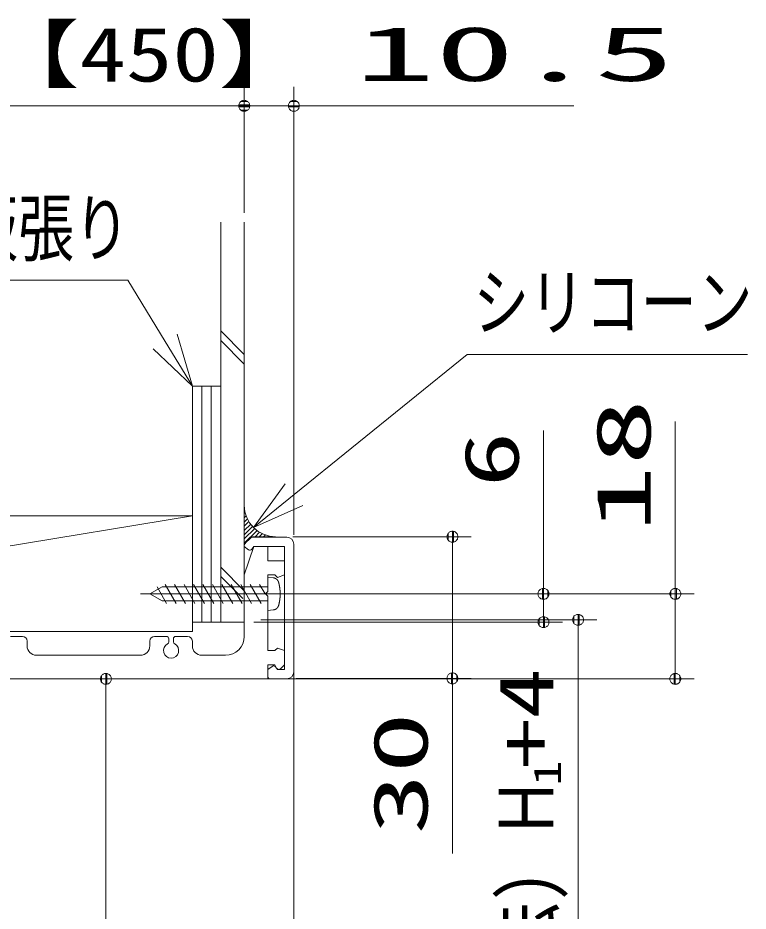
# Model space of a CAD drawing. Units: millimetres on the paper. Extents: x -305 to 305, y -152 to 152.
# Drawn here: x -11.78 to 26.88, y 62.99 to 110.27 of the extents above; entities that cross this region are included whole.
import ezdxf
from ezdxf.enums import TextEntityAlignment as Align

# ---------------------------------------------------------------- set-up
doc = ezdxf.new("R2010")
doc.units = ezdxf.units.MM
doc.linetypes.add('LONG_CHAIN', pattern=[21, 18, -1, 1, -1])
doc.layers.add('0-1_RV', color=7, linetype='Continuous', lineweight=9)
doc.layers.add('0-2_0', color=7, linetype='Continuous', lineweight=9)
doc.styles.add('ＭＳ ゴシック', font='')
doc.styles.get('ＭＳ ゴシック').set_extended_font_data('MS Gothic')

# ---------------------------------------------------------------- blocks, each defined once
blk = doc.blocks.new('_DOTSMALL')
at = {"layer": '0-2_0'}
for p, q in [((0.0746, 0.1), (-0.0746, 0.1)), ((0.1223, -0.0248), (-0.1223, -0.0248))]:
    blk.add_line(p, q, dxfattribs=at)
for points in [[(0.125, 0), (0.124, 0.0157), (0.1211, 0.0311), (0.1162, 0.046), (0.1095, 0.0602), (0.1011, 0.0735), (0.0911, 0.0856), (0.0797, 0.0963), (0.067, 0.1055), (0.0532, 0.1131), (0.0386, 0.1189), (0.0234, 0.1228), (0.0078, 0.1248), (-0.0078, 0.1248), (-0.0234, 0.1228), (-0.0386, 0.1189), (-0.0532, 0.1131), (-0.067, 0.1055), (-0.0797, 0.0963), (-0.0911, 0.0856), (-0.1011, 0.0735), (-0.1095, 0.0602), (-0.1162, 0.046), (-0.1211, 0.0311), (-0.124, 0.0157), (-0.125, 0), (0, 0)], [(-0.125, 0), (-0.124, -0.0157), (-0.1211, -0.0311), (-0.1162, -0.046), (-0.1095, -0.0602), (-0.1011, -0.0735), (-0.0911, -0.0856), (-0.0797, -0.0963), (-0.067, -0.1055), (-0.0532, -0.1131), (-0.0386, -0.1189), (-0.0234, -0.1228), (-0.0078, -0.1248), (0.0078, -0.1248), (0.0234, -0.1228), (0.0386, -0.1189), (0.0532, -0.1131), (0.067, -0.1055), (0.0797, -0.0963), (0.0911, -0.0856), (0.1011, -0.0735), (0.1095, -0.0602), (0.1162, -0.046), (0.1211, -0.0311), (0.124, -0.0157), (0.125, 0), (0, 0)]]:
    blk.add_lwpolyline(points, close=True, dxfattribs=at)
blk = doc.blocks.new('_OPEN30')
at = {"layer": '0-2_0'}
blk.add_line((0, 0), (-1, 0), dxfattribs=at)
blk.add_lwpolyline([(-1, 0.2679), (0, 0), (-1, -0.2679)], dxfattribs=at)

msp = doc.modelspace()

# ---------------------------------------------------------------- linework, layer by layer
at = {"layer": '0-1_RV'}
for p, q in [((0.203, 99.95), (0.203, 106.619)), ((2.828, 82.906), (2.828, 106.619)), ((-39.797, 105.619), (0.203, 105.619)), ((0.508, 105.619), (-1.812, 105.619)), ((0.203, 105.619), (2.828, 105.619)), ((2.828, 105.619), (17.648, 105.619)), ((-1.047, 78.282), (-1.047, 99.45)), ((0.203, 78.282), (0.203, 99.45)), ((0.203, 92.449), (-1.047, 93.699)), ((0.203, 91.949), (-1.047, 93.199)), ((-2.547, 90.782), (-1.047, 90.782)), ((-2.537, 77.781), (-2.537, 90.78)), ((-2.047, 78.282), (-2.047, 90.782)), ((-1.547, 78.282), (-1.547, 90.782)), ((23.022, 79.781), (23.022, 88.901)), ((16.042, 79.781), (16.042, 88.421)), ((0.203, 84.467), (0.203, 82.37)), ((0.203, 84.258), (0.222, 84.276)), ((-2.537, 83.906), (-39.797, 83.906)), ((-2.537, 83.906), (-39.797, 77.781)), ((0.203, 84.033), (0.253, 84.083)), ((0.203, 83.809), (0.305, 83.911)), ((0.203, 83.584), (0.371, 83.753)), ((0.203, 83.36), (0.45, 83.606)), ((0.203, 83.135), (0.541, 83.473)), ((0.203, 82.911), (0.642, 83.35)), ((0.203, 82.686), (0.755, 83.238)), ((0.203, 82.462), (0.878, 83.137)), ((0.203, 82.406), (0.578, 82.781)), ((0.578, 82.781), (2.453, 82.781)), ((0.726, 82.806), (1.864, 82.806)), ((0.772, 82.806), (1.013, 83.047)), ((0.996, 82.806), (1.159, 82.969)), ((1.221, 82.806), (1.319, 82.905)), ((1.445, 82.806), (1.492, 82.852)), ((1.67, 82.806), (1.687, 82.823)), ((2.778, 82.806), (12.222, 82.806)), ((11.222, 82.806), (11.222, 75.306)), ((0.203, 82.281), (0.203, 82.406)), ((0.221, 82.419), (0.442, 82.675)), ((2.828, 75.656), (2.828, 82.406)), ((0.203, 82.281), (0.43, 82.117)), ((0.203, 80.781), (0.703, 82.281)), ((0.703, 82.281), (0.604, 82.145)), ((0.703, 82.281), (2.328, 82.281)), ((0.703, 82.281), (1.453, 82.281)), ((1.453, 81.531), (1.453, 82.281)), ((2.328, 75.781), (2.328, 82.281)), ((1.453, 81.531), (2.328, 81.531)), ((2.328, 80.781), (2.328, 81.531)), ((0.203, 79.948), (-1.047, 81.198)), ((0.12, 79.531), (-1.047, 80.698)), ((0.203, 77.531), (0.203, 80.781)), ((1.453, 79.906), (1.453, 80.781)), ((1.453, 80.781), (1.828, 80.781)), ((1.734, 80.633), (1.453, 80.655)), ((1.828, 80.781), (1.953, 80.656)), ((2.328, 80.781), (1.953, 80.656)), ((-4.799, 79.781), (-4.147, 80.158)), ((-3.909, 79.279), (-4.415, 80.158)), ((1.453, 80.158), (-4.147, 80.158)), ((-3.411, 79.279), (-3.988, 80.278)), ((-2.909, 79.279), (-3.487, 80.278)), ((-2.409, 79.279), (-2.988, 80.278)), ((-1.908, 79.279), (-2.487, 80.278)), ((-1.409, 79.279), (-1.986, 80.278)), ((-0.909, 79.279), (-1.485, 80.278)), ((-0.409, 79.279), (-0.986, 80.278)), ((0.09, 79.279), (-0.487, 80.278)), ((0.59, 79.279), (0.016, 80.278)), ((1.092, 79.279), (0.516, 80.278)), ((1.302, 79.781), (1.015, 80.278)), ((11.222, 77.626), (11.222, 79.946)), ((-4.147, 79.405), (-4.799, 79.781)), ((1.328, 79.781), (1.453, 79.906)), ((1.328, 79.781), (1.453, 79.656)), ((1.453, 76.781), (1.453, 79.656)), ((1.953, 79.781), (17.042, 79.781)), ((1.953, 79.781), (24.022, 79.781)), ((16.042, 79.781), (16.042, 78.282)), ((23.022, 79.781), (23.022, 75.281)), ((1.453, 79.405), (-4.147, 79.405)), ((1.734, 78.929), (1.453, 78.907)), ((-2.537, 78.282), (0.203, 78.282)), ((0.703, 78.282), (17.042, 78.282)), ((1.078, 78.407), (18.873, 78.407)), ((17.873, 78.407), (17.873, 7.19)), ((-2.537, 77.781), (-39.797, 77.781)), ((-12.172, 77.531), (-11.547, 77.531)), ((-11.297, 77.031), (-11.297, 77.281)), ((-4.797, 77.031), (-4.797, 77.281)), ((-4.547, 77.531), (-3.922, 77.531)), ((-3.797, 77.242), (-3.797, 77.406)), ((-3.547, 77.242), (-3.547, 77.406)), ((-3.422, 77.531), (-2.797, 77.531)), ((-2.547, 77.031), (-2.547, 77.281)), ((23.022, 77.461), (23.022, 75.141)), ((1.453, 76.781), (1.828, 76.781)), ((1.828, 76.781), (1.953, 76.906)), ((1.953, 76.906), (2.328, 76.781)), ((2.328, 76.031), (2.328, 76.781)), ((-10.797, 76.531), (-5.297, 76.531)), ((-2.047, 76.531), (-0.797, 76.531)), ((1.453, 76.031), (1.828, 76.031)), ((1.453, 75.281), (1.453, 76.031)), ((1.453, 75.781), (1.68, 75.944)), ((1.828, 76.031), (1.916, 75.851)), ((1.953, 75.781), (1.854, 75.917)), ((1.953, 75.781), (2.328, 75.781)), ((2.328, 76.031), (2.117, 75.818)), ((2.828, 75.681), (2.828, 47.054)), ((-39.797, 75.281), (1.453, 75.281)), ((0.328, 75.281), (-8.124, 75.281)), ((-7.124, 10.317), (-7.124, 75.281)), ((0.703, 75.281), (24.022, 75.281)), ((1.578, 75.281), (2.453, 75.281)), ((2.953, 75.306), (12.222, 75.306)), ((11.222, 75.306), (11.222, 66.036))]:
    msp.add_line(p, q, dxfattribs=at)
at = {"layer": '0-1_RV', "linetype": 'LONG_CHAIN'}
msp.add_line((-5.299, 79.781), (2.603, 79.781), dxfattribs=at)
at = {"layer": '0-1_RV'}
for points in [[(-18.15, 96.391), (-5.969, 96.391), (-3.99, 93.147)], [(2.841, 85.036), (12.001, 92.46), (26.836, 92.46)], [(1.816, 80.614), (1.813, 80.615), (1.811, 80.616), (1.808, 80.617), (1.805, 80.617), (1.803, 80.618), (1.8, 80.619), (1.797, 80.62), (1.795, 80.621), (1.792, 80.622), (1.789, 80.622), (1.787, 80.623), (1.784, 80.624), (1.781, 80.625), (1.778, 80.625), (1.776, 80.626), (1.773, 80.627), (1.77, 80.627), (1.768, 80.628), (1.765, 80.628), (1.762, 80.629), (1.759, 80.629), (1.757, 80.63), (1.754, 80.63), (1.751, 80.631), (1.748, 80.631), (1.745, 80.632), (1.743, 80.632), (1.74, 80.632), (1.737, 80.633), (1.734, 80.633), (1.734, 80.633)], [(1.91, 80.559), (1.908, 80.561), (1.906, 80.563), (1.904, 80.564), (1.901, 80.566), (1.899, 80.568), (1.897, 80.569), (1.895, 80.571), (1.892, 80.573), (1.89, 80.574), (1.888, 80.576), (1.886, 80.578), (1.883, 80.579), (1.881, 80.581), (1.879, 80.582), (1.876, 80.584), (1.874, 80.585), (1.871, 80.587), (1.869, 80.588), (1.867, 80.59), (1.864, 80.591), (1.862, 80.592), (1.859, 80.594), (1.857, 80.595), (1.854, 80.596), (1.852, 80.598), (1.849, 80.599), (1.847, 80.6), (1.844, 80.601), (1.842, 80.603), (1.839, 80.604), (1.837, 80.605), (1.834, 80.606), (1.832, 80.607), (1.829, 80.608), (1.826, 80.61), (1.824, 80.611), (1.821, 80.612), (1.819, 80.613), (1.816, 80.614)], [(1.982, 80.477), (1.98, 80.479), (1.979, 80.482), (1.977, 80.484), (1.976, 80.486), (1.974, 80.489), (1.973, 80.491), (1.971, 80.493), (1.969, 80.496), (1.968, 80.498), (1.966, 80.5), (1.964, 80.502), (1.963, 80.505), (1.961, 80.507), (1.959, 80.509), (1.958, 80.511), (1.956, 80.513), (1.954, 80.516), (1.952, 80.518), (1.95, 80.52), (1.949, 80.522), (1.947, 80.524), (1.945, 80.526), (1.943, 80.528), (1.941, 80.53), (1.939, 80.532), (1.937, 80.534), (1.935, 80.536), (1.933, 80.538), (1.931, 80.54), (1.929, 80.542), (1.927, 80.544), (1.925, 80.546), (1.923, 80.548), (1.921, 80.55), (1.919, 80.552), (1.917, 80.554), (1.915, 80.555), (1.912, 80.557), (1.91, 80.559)], [(2.034, 80.335), (2.032, 80.344), (2.03, 80.352), (2.028, 80.361), (2.026, 80.37), (2.023, 80.378), (2.021, 80.387), (2.019, 80.395), (2.018, 80.398), (2.017, 80.401), (2.016, 80.403), (2.015, 80.406), (2.014, 80.409), (2.013, 80.411), (2.012, 80.414), (2.012, 80.417), (2.011, 80.419), (2.01, 80.422), (2.008, 80.424), (2.007, 80.427), (2.006, 80.43), (2.005, 80.432), (2.004, 80.435), (2.003, 80.437), (2.002, 80.44), (2.001, 80.442), (1.999, 80.445), (1.998, 80.448), (1.997, 80.45), (1.996, 80.453), (1.994, 80.455), (1.993, 80.458), (1.992, 80.46), (1.99, 80.462), (1.989, 80.465), (1.988, 80.467), (1.986, 80.47), (1.985, 80.472), (1.983, 80.475), (1.982, 80.477)], [(2.093, 79.993), (2.092, 80.002), (2.091, 80.011), (2.09, 80.02), (2.089, 80.028), (2.088, 80.037), (2.087, 80.046), (2.086, 80.055), (2.085, 80.064), (2.084, 80.073), (2.083, 80.081), (2.081, 80.09), (2.08, 80.099), (2.079, 80.108), (2.078, 80.117), (2.076, 80.126), (2.075, 80.134), (2.074, 80.143), (2.072, 80.152), (2.071, 80.161), (2.069, 80.169), (2.068, 80.178), (2.066, 80.187), (2.065, 80.196), (2.063, 80.205), (2.061, 80.213), (2.06, 80.222), (2.058, 80.231), (2.056, 80.239), (2.054, 80.248), (2.052, 80.257), (2.051, 80.266), (2.049, 80.274), (2.047, 80.283), (2.045, 80.292), (2.043, 80.3), (2.041, 80.309), (2.039, 80.318), (2.037, 80.326), (2.034, 80.335)], [(2.099, 79.646), (2.099, 79.655), (2.1, 79.664), (2.1, 79.673), (2.101, 79.682), (2.101, 79.69), (2.101, 79.699), (2.102, 79.708), (2.102, 79.717), (2.102, 79.726), (2.102, 79.735), (2.102, 79.744), (2.102, 79.753), (2.103, 79.762), (2.103, 79.771), (2.103, 79.78), (2.103, 79.788), (2.103, 79.797), (2.102, 79.806), (2.102, 79.815), (2.102, 79.824), (2.102, 79.833), (2.102, 79.842), (2.101, 79.851), (2.101, 79.86), (2.101, 79.869), (2.1, 79.877), (2.1, 79.886), (2.1, 79.895), (2.099, 79.904), (2.099, 79.913), (2.098, 79.922), (2.098, 79.931), (2.097, 79.94), (2.096, 79.949), (2.096, 79.957), (2.095, 79.966), (2.094, 79.975), (2.093, 79.984), (2.093, 79.993)], [(2.052, 79.302), (2.054, 79.311), (2.056, 79.32), (2.058, 79.328), (2.06, 79.337), (2.061, 79.346), (2.063, 79.355), (2.065, 79.363), (2.066, 79.372), (2.068, 79.381), (2.069, 79.39), (2.071, 79.398), (2.072, 79.407), (2.074, 79.416), (2.075, 79.425), (2.076, 79.434), (2.078, 79.442), (2.079, 79.451), (2.08, 79.46), (2.082, 79.469), (2.083, 79.478), (2.084, 79.486), (2.085, 79.495), (2.086, 79.504), (2.087, 79.513), (2.088, 79.522), (2.089, 79.531), (2.09, 79.54), (2.091, 79.548), (2.092, 79.557), (2.093, 79.566), (2.094, 79.575), (2.094, 79.584), (2.095, 79.593), (2.096, 79.602), (2.096, 79.61), (2.097, 79.619), (2.098, 79.628), (2.098, 79.637), (2.099, 79.646)], [(1.839, 78.957), (1.842, 78.958), (1.844, 78.959), (1.847, 78.96), (1.85, 78.961), (1.852, 78.963), (1.855, 78.964), (1.857, 78.965), (1.859, 78.967), (1.862, 78.968), (1.864, 78.969), (1.867, 78.971), (1.869, 78.972), (1.872, 78.973), (1.874, 78.975), (1.876, 78.976), (1.879, 78.978), (1.881, 78.979), (1.884, 78.981), (1.886, 78.982), (1.888, 78.984), (1.891, 78.985), (1.893, 78.987), (1.895, 78.989), (1.897, 78.99), (1.9, 78.992), (1.902, 78.994), (1.904, 78.995), (1.906, 78.997), (1.909, 78.999), (1.911, 79.001), (1.913, 79.002), (1.915, 79.004), (1.917, 79.006), (1.919, 79.008), (1.921, 79.01), (1.923, 79.011), (1.926, 79.013), (1.928, 79.015), (1.93, 79.017)], [(1.93, 79.017), (1.932, 79.019), (1.934, 79.021), (1.936, 79.023), (1.938, 79.025), (1.94, 79.027), (1.942, 79.029), (1.943, 79.031), (1.945, 79.033), (1.947, 79.035), (1.949, 79.037), (1.951, 79.039), (1.953, 79.041), (1.955, 79.044), (1.956, 79.046), (1.958, 79.048), (1.96, 79.05), (1.962, 79.052), (1.963, 79.055), (1.965, 79.057), (1.967, 79.059), (1.968, 79.061), (1.97, 79.064), (1.972, 79.066), (1.973, 79.068), (1.975, 79.07), (1.976, 79.073), (1.978, 79.075), (1.979, 79.077), (1.981, 79.08), (1.982, 79.082), (1.984, 79.085), (1.985, 79.087), (1.987, 79.089), (1.988, 79.092), (1.99, 79.094), (1.991, 79.097), (1.992, 79.099), (1.994, 79.102), (1.995, 79.104)], [(1.995, 79.104), (1.996, 79.107), (1.997, 79.109), (1.999, 79.112), (2, 79.114), (2.001, 79.117), (2.002, 79.119), (2.003, 79.122), (2.004, 79.124), (2.006, 79.127), (2.007, 79.129), (2.008, 79.132), (2.009, 79.135), (2.01, 79.137), (2.011, 79.14), (2.012, 79.142), (2.013, 79.145), (2.014, 79.148), (2.014, 79.15), (2.015, 79.153), (2.016, 79.156), (2.017, 79.158), (2.018, 79.161), (2.019, 79.164), (2.021, 79.172), (2.023, 79.181), (2.026, 79.19), (2.028, 79.198), (2.03, 79.207), (2.032, 79.215), (2.034, 79.224), (2.037, 79.233), (2.039, 79.241), (2.041, 79.25), (2.043, 79.259), (2.045, 79.267), (2.047, 79.276), (2.049, 79.285), (2.051, 79.293), (2.052, 79.302)], [(1.734, 78.929), (1.737, 78.929), (1.74, 78.93), (1.743, 78.93), (1.745, 78.93), (1.748, 78.931), (1.751, 78.931), (1.754, 78.932), (1.756, 78.932), (1.759, 78.932), (1.762, 78.933), (1.765, 78.933), (1.768, 78.934), (1.77, 78.934), (1.773, 78.935), (1.776, 78.936), (1.778, 78.936), (1.781, 78.937), (1.784, 78.938), (1.787, 78.938), (1.789, 78.939), (1.792, 78.94), (1.795, 78.94), (1.797, 78.941), (1.8, 78.942), (1.803, 78.943), (1.805, 78.944), (1.808, 78.945), (1.811, 78.945), (1.813, 78.946), (1.816, 78.947), (1.819, 78.948), (1.821, 78.949), (1.824, 78.95), (1.827, 78.951), (1.829, 78.952), (1.832, 78.953), (1.834, 78.954), (1.837, 78.956), (1.839, 78.957)]]:
    msp.add_lwpolyline(points, dxfattribs=at)
for centre, radius, start, end in [((1.864, 84.467), 1.661, 180, 270), ((1.864, 84.467), 1.661, 180, 270), ((0.726, 82.431), 0.375, 90, 139.3207), ((2.453, 82.406), 0.375, 0, 90), ((0.278, 82.37), 0.075, 139.3207, 180), ((0.503, 82.218), 0.125, 234.1582, 323.9772), ((-11.547, 77.281), 0.25, 0, 90), ((-4.547, 77.281), 0.25, 90, 180), ((-3.672, 76.781), 0.4, 118.4369, 61.5631), ((-3.922, 77.406), 0.125, 0, 90), ((-3.922, 77.242), 0.125, 298.4369, 0), ((-3.422, 77.406), 0.125, 90, 180), ((-3.422, 77.242), 0.125, 180, 241.5631), ((-2.797, 77.281), 0.25, 0, 90), ((-0.797, 77.531), 1, 270, 0), ((-10.797, 77.031), 0.5, 180, 270), ((-5.297, 77.031), 0.5, 270, 0), ((-2.047, 77.031), 0.5, 180, 270), ((1.753, 75.843), 0.125, 36.0228, 125.8418), ((2.028, 75.906), 0.125, 205.9892, 315.2397), ((1.578, 75.406), 0.125, 180, 270), ((2.453, 75.656), 0.375, 270, 0)]:
    msp.add_arc(centre, radius, start, end, dxfattribs=at)

# ---------------------------------------------------------------- block references
for name, p, xscale, yscale, rotation in [('_DOTSMALL', (0.203, 105.619), 2.32, 2.32, 180), ('_OPEN30', (-2.547, 90.782), 2.77, 2.77, 301.38839), ('_OPEN30', (0.69, 83.292), 2.77, 2.77, 219.02595), ('_DOTSMALL', (11.222, 82.806), 2.32, 2.32, 90), ('_DOTSMALL', (16.042, 79.781), 2.32, 2.32, 270), ('_DOTSMALL', (23.022, 79.781), 2.32, 2.32, 90), ('_DOTSMALL', (16.042, 78.282), 2.32, 2.32, 90), ('_DOTSMALL', (17.873, 78.407), 2.32, 2.32, 90), ('_DOTSMALL', (-7.124, 75.281), 2.32, 2.32, 90), ('_DOTSMALL', (11.222, 75.306), 2.32, 2.32, 270), ('_DOTSMALL', (23.022, 75.281), 2.32, 2.32, 270)]:
    msp.add_blockref(name, p, dxfattribs=dict(at, xscale=xscale, yscale=yscale, rotation=rotation))
at = {"layer": '0-1_RV', "xscale": 2.32, "yscale": 2.32}
for p in [(0.203, 105.619), (2.828, 105.619)]:
    msp.add_blockref('_DOTSMALL', p, dxfattribs=at)

# ---------------------------------------------------------------- texts
at = {"layer": '0-1_RV', "style": 'ＭＳ ゴシック'}
for s, width, p in [('190（290）【450】', 1.25, (-38.032, 106.034)), ('10.5', 2.15, (6.07, 106.064)), ('合板張り', 0.75, (-17.682, 96.835)), ('シリコーン', 0.75, (12.328, 92.904))]:
    msp.add_text(s, height=2.889, dxfattribs=dict(at, width=width)).set_placement(p, align=Align.BOTTOM_LEFT)
for s, height, width, p in [('18', 2.886, 1.8, (22.577, 83.041)), ('6', 2.886, 1.5, (15.597, 85.421)), ('+4', 2.889, 1.35, (17.428, 70.527)), ('30', 2.889, 1.65, (10.777, 67.036)), ('1', 1.443, 1.35, (17.4, 69.627)), ('壁パネル高開口寸法(建築窓開口寸法) Ｈ', 2.886, 0.85, (17.428, 8.247))]:
    msp.add_text(s, height=height, rotation=90, dxfattribs=dict(at, width=width)).set_placement(p, align=Align.BOTTOM_LEFT)

doc.saveas('drawing.dxf')
